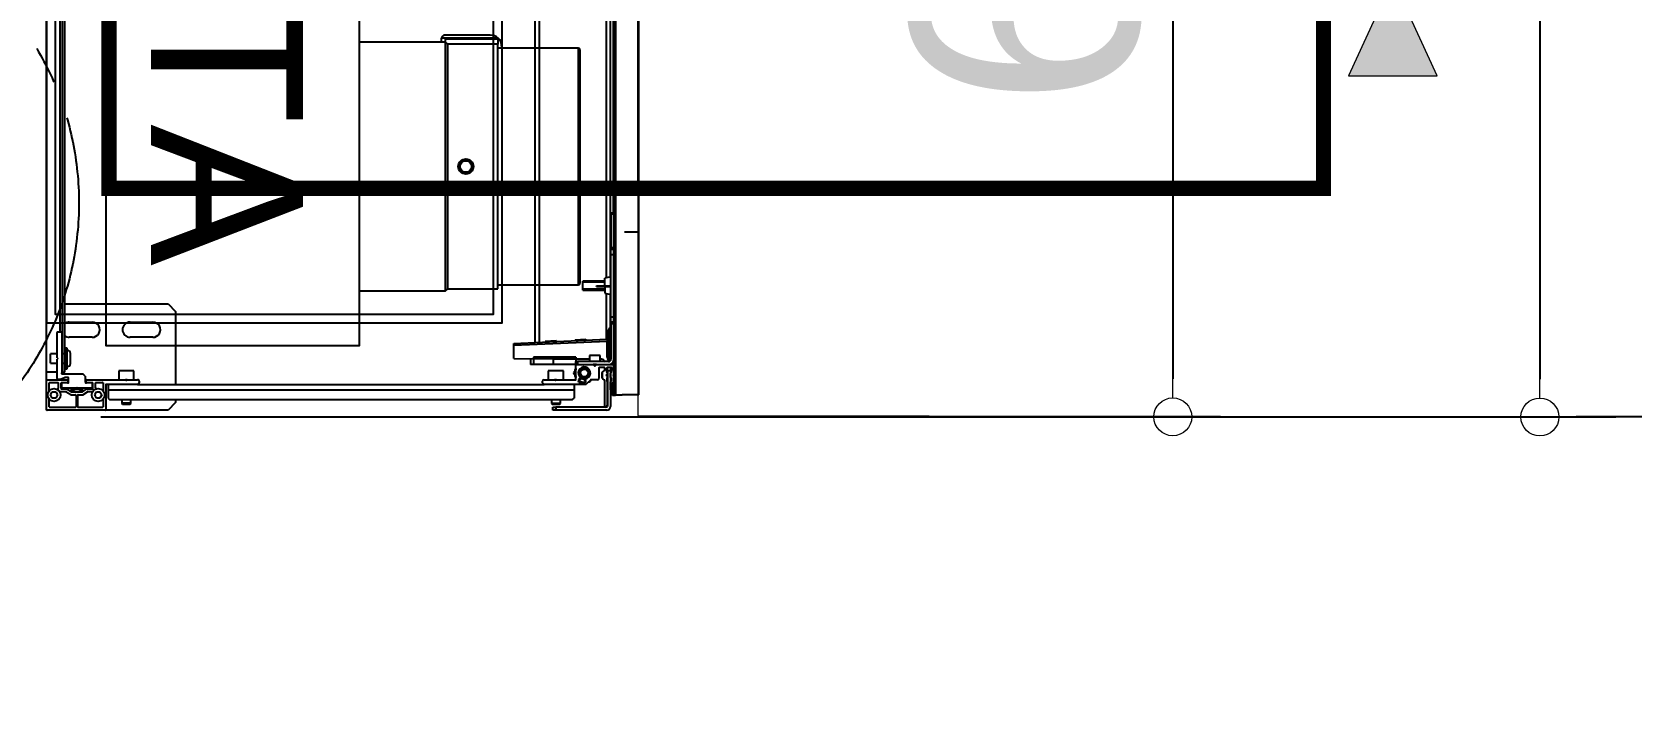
# Model space of a CAD drawing. Header units: millimetres. Extents: x 454430 to 532383, y -370512 to -310890.
# Drawn here: x 491795 to 492849, y -340782 to -340339 of the extents above; entities that cross this region are included whole.
import ezdxf
from ezdxf import colors
from ezdxf.entities.mleader import LeaderData, LeaderLine
from ezdxf.math import Vec2, Vec3

# ---------------------------------------------------------------- set-up
doc = ezdxf.new("R2010")
doc.units = ezdxf.units.MM
for name, pattern in [('prelem_euev', [2, 1.25, -0.25, 0.25, -0.25]), ('prlm_ef', [0.165, 0.1, -0.065]), ('prlm_gaz', [36, 24, -3, 0, -3, 0, -3, 0, -3])]:
    doc.linetypes.add(name, pattern=pattern)
for name, color, linetype, lineweight in [('_GAZELEC-BOITE INCORPO', 36, 'Continuous', 18), ('_GAZELEC-RESERVATION', 1, 'Continuous', 18), ('_GAZELEC-RESERVATION 2', 132, 'Continuous', 18)]:
    doc.layers.add(name, color=color, linetype=linetype, lineweight=lineweight)
for name, color, linetype in [('prlm-CHAUFF', 30, 'Continuous'), ('prlm-EAU-EF', 161, 'Continuous'), ('prlm-EAU-EUEV', 25, 'Continuous'), ('prlm-GAZ', 20, 'Continuous'), ('prlm-MOD', 64, 'Continuous'), ('prlm-VMC', 93, 'Continuous')]:
    doc.layers.add(name, color=color, linetype=linetype)
doc.layers.add('prlm-xpoly', color=7, linetype='Continuous', plot=False)
doc.layers.add('prlm-ZEROPLOT', color=254, linetype='Continuous', plot=False)
doc.styles.add('Arial', font='arial.ttf')
doc.styles.get("Standard").update_dxf_attribs({"font": 'arial.ttf'})
doc.dimstyles.new('200', dxfattribs={"dimtxt": 150, "dimasz": 25, "dimexe": 50, "dimexo": 50, "dimgap": 20, "dimtad": 1, "dimdec": 0, "dimlfac": 0.1, "dimdsep": 46, "dimtxsty": 'Arial', "dimblk1": 'DOTBLANK', "dimblk2": 'DOTBLANK', "dimsah": 1, "dimcen": 25, "dimclrd": 5, "dimclre": 5, "dimadec": 0, "dimazin": 0, "dimtfac": 1, "dimtdec": 0, "dimtmove": 0, "dimatfit": 3, "dimldrblk": 'DOTBLANK', "dimfxl": 50, "dimtolj": 1, "dimtzin": 0, "dimarcsym": 0})

# ---------------------------------------------------------------- blocks, each defined once
blk = doc.blocks.new('C 90.MTI900_Alu_390')
at = {"layer": 'prlm-MOD', "color": 1, "linetype": 'Continuous'}
for p, q in [((-4.475, 0), (-4.472, 0)), ((-4.475, -0.003), (-4.475, 0)), ((-4.472, 0), (-4.278, 0)), ((-4.278, 0), (-4.225, 0)), ((-4.225, 0), (4.225, 0)), ((-4.225, -0.07), (-4.225, 0)), ((-4.475, -0.387), (-4.475, -0.003)), ((-4.457, -0.191), (-4.457, -0.021)), ((-4.454, -0.018), (-4.403, -0.018)), ((-4.395, -0.038), (-4.375, -0.027)), ((-4.395, -0.062), (-4.395, -0.038)), ((-4.375, -0.073), (-4.395, -0.062)), ((-4.375, -0.027), (-4.355, -0.038)), ((-4.355, -0.062), (-4.375, -0.073)), ((-4.355, -0.038), (-4.355, -0.062)), ((-4.353, -0.086), (-4.353, -0.129)), ((-4.347, -0.018), (-4.296, -0.018)), ((-4.335, -0.098), (-4.335, -0.134)), ((-4.298, -0.095), (-4.332, -0.095)), ((-4.296, -0.077), (-4.331, -0.077)), ((-4.33, -0.195), (-4.33, -0.103)), ((-4.327, -0.1), (-4.298, -0.1)), ((-4.295, -0.137), (-4.295, -0.098)), ((-4.293, -0.021), (-4.293, -0.074)), ((-4.275, -0.003), (-4.275, -0.137)), ((-4.27, -0.073), (-4.27, -0.09)), ((-4.27, -0.09), (-4.26, -0.12)), ((-4.267, -0.07), (-4.14, -0.07)), ((-4.235, -0.1), (-4.235, -0.24)), ((-3.963, -0.1), (-4.229, -0.1)), ((-4.225, -0.105), (-4.225, -0.1)), ((-4.225, -0.105), (-4.165, -0.105)), ((-4.225, -0.105), (-4.225, -0.12)), ((-4.165, -0.025), (-4.105, -0.025)), ((-4.165, -0.025), (-4.165, -0.07)), ((-4.165, -0.1), (-4.165, -0.115)), ((-4.135, -0.075), (-4.14, -0.07)), ((-4.13, -0.07), (-4.135, -0.075)), ((-4.13, -0.07), (-3.963, -0.07)), ((-4.105, -0.07), (-4.105, -0.025)), ((-4.105, -0.115), (-4.105, -0.1)), ((-4.105, -0.105), (4.105, -0.105)), ((-3.96, -0.073), (-3.96, -0.097)), ((-3.96, -0.09), (3.96, -0.09)), ((-4.457, -0.369), (-4.457, -0.209)), ((-4.376, -0.194), (-4.454, -0.194)), ((-4.454, -0.206), (-4.376, -0.206)), ((-4.373, -0.16), (-4.373, -0.191)), ((-4.373, -0.209), (-4.373, -0.24)), ((-4.354, -0.13), (-4.372, -0.159)), ((-4.338, -0.16), (-4.355, -0.19)), ((-4.355, -0.166), (-4.355, -0.234)), ((-4.355, -0.21), (-4.338, -0.24)), ((-4.336, -0.136), (-4.354, -0.164)), ((-4.33, -0.168), (-4.342, -0.168)), ((-4.338, -0.24), (-4.338, -0.16)), ((-4.33, -0.16), (-4.338, -0.16)), ((-4.325, -0.2), (-4.33, -0.195)), ((-4.33, -0.205), (-4.325, -0.2)), ((-4.33, -0.297), (-4.33, -0.205)), ((-4.295, -0.137), (-4.295, -0.142)), ((-4.278, -0.14), (-4.292, -0.14)), ((-4.292, -0.145), (-4.263, -0.145)), ((-4.26, -0.142), (-4.26, -0.12)), ((-4.225, -0.12), (-4.17, -0.12)), ((-4.203, -0.12), (-4.203, -0.125)), ((-4.203, -0.125), (-4.067, -0.125)), ((-4.203, -0.125), (-4.203, -0.135)), ((-4.203, -0.135), (-4.067, -0.135)), ((-4.165, -0.115), (-4.175, -0.125)), ((-4.167, -0.158), (-4.102, -0.158)), ((-4.105, -0.115), (-4.165, -0.115)), ((-4.095, -0.125), (-4.105, -0.115)), ((-4.1, -0.12), (4.1, -0.12)), ((-4.067, -0.125), (-4.067, -0.12)), ((-4.067, -0.135), (-4.067, -0.125)), ((-3.995, -0.3), (-3.995, -0.15)), ((-3.895, -0.15), (-3.895, -0.3)), ((-3.775, -0.12), (-3.775, -0.8)), ((-4.373, -0.24), (-4.354, -0.27)), ((-4.354, -0.236), (-4.335, -0.265)), ((-4.353, -0.271), (-4.353, -0.304)), ((-4.33, -0.232), (-4.342, -0.232)), ((-4.338, -0.24), (-4.33, -0.24)), ((-4.335, -0.265), (-4.335, -0.302)), ((-4.332, -0.305), (-4.298, -0.305)), ((-4.298, -0.3), (-4.327, -0.3)), ((-4.295, -0.258), (-4.295, -0.263)), ((-4.295, -0.302), (-4.295, -0.263)), ((-4.25, -0.255), (-4.292, -0.255)), ((-4.292, -0.26), (-4.278, -0.26)), ((-4.275, -0.263), (-4.275, -0.52)), ((-4.25, -0.255), (-4.235, -0.24)), ((-4.475, -0.8), (-4.475, -0.387)), ((-4.308, -0.39), (-4.472, -0.39)), ((-4.403, -0.372), (-4.454, -0.372)), ((-4.395, -0.405), (-4.405, -0.415)), ((-4.405, -0.415), (-4.405, -3.465)), ((-4.395, -0.328), (-4.375, -0.317)), ((-4.395, -0.352), (-4.395, -0.328)), ((-4.375, -0.363), (-4.395, -0.352)), ((-4.34, -0.405), (-4.395, -0.405)), ((-4.375, -0.317), (-4.355, -0.328)), ((-4.355, -0.352), (-4.375, -0.363)), ((-4.355, -0.328), (-4.355, -0.352)), ((-4.296, -0.372), (-4.347, -0.372)), ((-4.305, -0.405), (-4.34, -0.405)), ((-4.34, -0.405), (-4.34, -3.475)), ((-4.328, -0.323), (-4.296, -0.323)), ((-4.305, -0.6), (-4.305, -0.393)), ((-4.293, -0.326), (-4.293, -0.369)), ((-4.43, -0.495), (-4.435, -0.5)), ((-4.435, -0.5), (-4.435, -0.55)), ((-4.43, -0.555), (-4.43, -0.495)), ((-4.405, -0.495), (-4.43, -0.495)), ((-4.275, -0.52), (-4.278, -0.523)), ((-4.215, -0.475), (-4.275, -0.475)), ((-4.275, -0.53), (-4.275, -0.52)), ((-4.215, -0.575), (-4.215, -0.475)), ((-4.435, -0.55), (-4.43, -0.555)), ((-4.43, -0.555), (-4.405, -0.555)), ((-4.305, -0.6), (-4.305, -3.277)), ((-4.285, -0.61), (-4.295, -0.61)), ((-4.278, -0.527), (-4.275, -0.53)), ((-4.275, -0.53), (-4.275, -0.6)), ((-4.275, -0.575), (-4.215, -0.575)), ((-3.995, -0.7), (-3.995, -0.55)), ((-3.895, -0.55), (-3.895, -0.7)), ((-4.425, -0.85), (-4.475, -0.8)), ((-3.775, -0.8), (-3.825, -0.85)), ((-4.405, -0.85), (-4.425, -0.85)), ((-3.825, -0.85), (-4.305, -0.85)), ((-4.135, -3.077), (-4.136, -3.497)), ((-4.135, -3.077), (-4.05, -3.077)), ((-4.022, -3.692), (-4.05, -3.077)), ((-4.05, -3.077), (-4.035, -3.077)), ((-4.035, -3.077), (-4.007, -3.691)), ((-4.175, -3.207), (-4.175, -3.187)), ((-4.135, -3.187), (-4.175, -3.187)), ((-4.175, -3.337), (-4.175, -3.207)), ((-4.125, -3.207), (-4.175, -3.207)), ((-4.125, -3.487), (-4.125, -3.207)), ((-0.277, -3.215), (-4.029, -3.215)), ((-0.277, -3.245), (-4.027, -3.245)), ((-4.475, -3.355), (-4.475, -3.335)), ((-4.475, -3.335), (-4.455, -3.335)), ((-4.475, -3.69), (-4.475, -3.355)), ((-4.455, -3.355), (-4.475, -3.355)), ((-4.455, -3.335), (-4.455, -3.355)), ((-4.455, -3.69), (-4.455, -3.355)), ((-4.43, -3.325), (-4.435, -3.33)), ((-4.435, -3.33), (-4.435, -3.38)), ((-4.43, -3.385), (-4.43, -3.325)), ((-4.405, -3.325), (-4.43, -3.325)), ((-4.305, -3.553), (-4.305, -3.277)), ((-4.295, -3.267), (-4.285, -3.267)), ((-4.276, -3.348), (-4.278, -3.35)), ((-4.278, -3.354), (-4.276, -3.356)), ((-4.275, -3.277), (-4.275, -3.346)), ((-4.215, -3.305), (-4.275, -3.305)), ((-4.275, -3.358), (-4.275, -3.346)), ((-4.275, -3.358), (-4.275, -3.484)), ((-4.215, -3.405), (-4.215, -3.305)), ((-4.175, -3.487), (-4.175, -3.337)), ((-4.14, -3.337), (-4.175, -3.337)), ((-4.14, -3.487), (-4.14, -3.337)), ((-4.021, -3.285), (-4.026, -3.286)), ((-4.022, -3.356), (-4.017, -3.356)), ((-4.021, -3.285), (-4.017, -3.356)), ((-4.435, -3.38), (-4.43, -3.385)), ((-4.43, -3.385), (-4.405, -3.385)), ((-4.405, -3.465), (-4.395, -3.475)), ((-4.34, -3.475), (-4.395, -3.475)), ((-4.305, -3.475), (-4.34, -3.475)), ((-4.275, -3.405), (-4.215, -3.405)), ((-4.24, -3.478), (-4.23, -3.472)), ((-4.23, -3.472), (-4.22, -3.478)), ((-4.277, -3.582), (-4.304, -3.555)), ((-4.291, -3.577), (-4.291, -3.568)), ((-4.281, -3.583), (-4.291, -3.577)), ((-4.29, -3.507), (-4.285, -3.504)), ((-4.29, -3.507), (-4.29, -3.549)), ((-4.274, -3.504), (-4.287, -3.504)), ((-4.287, -3.552), (-4.282, -3.552)), ((-4.279, -3.549), (-4.279, -3.545)), ((-4.276, -3.542), (-4.273, -3.542)), ((-4.272, -3.487), (-4.178, -3.487)), ((-4.271, -3.518), (-4.271, -3.507)), ((-4.266, -3.521), (-4.268, -3.521)), ((-4.195, -3.561), (-4.195, -3.523)), ((-4.175, -3.49), (-4.175, -3.487)), ((-4.175, -3.487), (-4.155, -3.487)), ((-4.175, -3.49), (-4.175, -3.601)), ((-4.155, -3.497), (-4.175, -3.497)), ((-4.14, -3.487), (-4.155, -3.487)), ((-4.155, -3.487), (-4.155, -3.497)), ((-4.155, -3.702), (-4.155, -3.497)), ((-4.115, -3.577), (-4.155, -3.577)), ((-4.125, -3.487), (-4.14, -3.487)), ((-4.14, -3.577), (-4.14, -3.487)), ((-4.136, -3.497), (-4.14, -3.497)), ((-4.115, -3.647), (-4.115, -3.577)), ((-4.012, -3.482), (-4.017, -3.482)), ((-4.013, -3.552), (-4.008, -3.552)), ((-4.012, -3.482), (-4.008, -3.552)), ((-3.685, -3.532), (-3.625, -3.532)), ((-3.685, -3.532), (-3.685, -3.677)), ((-3.679, -3.677), (-3.679, -3.532)), ((-3.631, -3.677), (-3.631, -3.532)), ((-3.625, -3.677), (-3.625, -3.532)), ((-4.455, -3.682), (-4.455, -3.68)), ((-4.452, -3.677), (-4.279, -3.677)), ((-4.277, -3.676), (-4.268, -3.663)), ((-4.276, -3.627), (-4.276, -3.584)), ((-4.198, -3.637), (-4.266, -3.637)), ((-4.263, -3.657), (-4.265, -3.659)), ((-4.225, -3.659), (-4.265, -3.659)), ((-4.265, -3.659), (-4.265, -3.662)), ((-4.265, -3.662), (-4.225, -3.662)), ((-4.227, -3.657), (-4.263, -3.657)), ((-4.261, -3.657), (-4.261, -3.662)), ((-4.247, -3.687), (-4.252, -3.692)), ((-4.238, -3.692), (-4.243, -3.687)), ((-4.229, -3.657), (-4.229, -3.662)), ((-4.225, -3.659), (-4.227, -3.657)), ((-4.225, -3.662), (-4.225, -3.659)), ((-4.222, -3.663), (-4.213, -3.676)), ((-4.211, -3.677), (-4.198, -3.677)), ((-4.195, -3.674), (-4.195, -3.64)), ((-4.176, -3.603), (-4.183, -3.61)), ((-4.183, -3.614), (-4.176, -3.621)), ((-4.175, -3.623), (-4.175, -3.601)), ((-4.175, -3.623), (-4.175, -3.734)), ((-4.155, -3.647), (-4.115, -3.647)), ((-4.14, -3.657), (-4.14, -3.647)), ((-3.707, -3.685), (-4.007, -3.685)), ((-3.705, -3.677), (-3.713, -3.717)), ((-3.66, -3.677), (-3.705, -3.677)), ((-3.66, -3.622), (-3.655, -3.622)), ((-3.66, -3.622), (-3.66, -3.636)), ((-3.66, -3.636), (-3.655, -3.636)), ((-3.66, -3.636), (-3.66, -3.717)), ((-3.655, -3.622), (-3.655, -3.636)), ((-3.655, -3.636), (-3.655, -3.717)), ((-3.655, -3.677), (-3.605, -3.677)), ((-3.597, -3.717), (-3.605, -3.677)), ((-0.26, -3.685), (-3.603, -3.685)), ((-4.215, -3.695), (-4.45, -3.695)), ((-4.215, -3.715), (-4.45, -3.715)), ((-4.285, -3.692), (-4.445, -3.692)), ((-4.378, -3.747), (-4.378, -3.727)), ((-4.378, -3.727), (-4.298, -3.727)), ((-4.375, -3.747), (-4.378, -3.747)), ((-4.375, -3.737), (4.375, -3.737)), ((-4.375, -3.747), (-4.375, -3.737)), ((4.375, -3.747), (-4.375, -3.747)), ((-4.375, -3.747), (-4.375, -3.792)), ((-4.375, -3.902), (-4.375, -3.792)), ((-4.345, -3.724), (-4.345, -3.718)), ((-4.342, -3.715), (-4.288, -3.715)), ((-4.298, -3.727), (-4.342, -3.727)), ((-4.298, -3.727), (-4.298, -3.737)), ((-4.295, -3.734), (-4.295, -3.73)), ((-4.265, -3.69), (-4.283, -3.69)), ((-4.283, -3.72), (-4.265, -3.72)), ((-4.265, -3.716), (-4.269, -3.72)), ((-4.265, -3.69), (-4.265, -3.695)), ((-4.262, -3.716), (-4.265, -3.716)), ((-4.252, -3.692), (-4.262, -3.692)), ((-4.261, -3.69), (-4.261, -3.695)), ((-4.26, -3.715), (-4.231, -3.715)), ((-4.247, -3.732), (-4.252, -3.737)), ((-4.241, -3.734), (-4.249, -3.734)), ((-4.238, -3.737), (-4.243, -3.732)), ((-4.228, -3.692), (-4.238, -3.692)), ((-4.229, -3.69), (-4.229, -3.695)), ((-4.225, -3.716), (-4.229, -3.716)), ((-4.225, -3.69), (-4.198, -3.69)), ((-4.225, -3.695), (-4.225, -3.69)), ((-4.221, -3.72), (-4.225, -3.716)), ((-4.225, -3.72), (-4.215, -3.72)), ((-4.215, -3.715), (-4.215, -3.695)), ((-4.215, -3.695), (-4.195, -3.695)), ((-4.195, -3.715), (-4.215, -3.715)), ((-4.215, -3.72), (-4.215, -3.722)), ((-4.212, -3.725), (-4.198, -3.725)), ((-4.195, -3.722), (-4.195, -3.693)), ((-4.175, -3.737), (-4.175, -3.734)), ((-4.165, -3.737), (-4.165, -3.726)), ((-3.907, -3.717), (-4.14, -3.717)), ((-4.135, -3.717), (-4.135, -3.712)), ((-4.105, -3.712), (-4.135, -3.712)), ((-4.125, -3.692), (-4.022, -3.692)), ((-4.125, -3.702), (-4.125, -3.692)), ((-4.125, -3.702), (-4.105, -3.702)), ((-4.105, -3.702), (-3.965, -3.702)), ((-4.105, -3.702), (-4.105, -3.712)), ((-4.105, -3.712), (-4.105, -3.717)), ((-3.965, -3.712), (-4.105, -3.712)), ((-4.007, -3.691), (-4.022, -3.692)), ((-4.022, -3.692), (-4.022, -3.692)), ((-4.007, -3.691), (-4.007, -3.692)), ((-3.965, -3.702), (-3.945, -3.702)), ((-3.965, -3.702), (-3.965, -3.712)), ((-3.965, -3.717), (-3.965, -3.712)), ((-3.935, -3.712), (-3.965, -3.712)), ((-3.935, -3.712), (-3.935, -3.717)), ((-3.935, -3.715), (-3.713, -3.715)), ((-3.907, -3.737), (-3.907, -3.717)), ((-3.907, -3.717), (-3.893, -3.717)), ((-3.893, -3.717), (-3.86, -3.717)), ((-3.893, -3.717), (-3.893, -3.737)), ((-3.86, -3.717), (-3.45, -3.717)), ((-3.86, -3.717), (-3.86, -3.737)), ((-3.597, -3.715), (-0.25, -3.715)), ((-3.45, -3.717), (-3.45, -3.737)), ((-3.45, -3.717), (-3.417, -3.717)), ((-3.417, -3.737), (-3.417, -3.717)), ((-3.417, -3.717), (-3.403, -3.717)), ((-3.185, -3.717), (-3.403, -3.717)), ((-3.403, -3.717), (-3.403, -3.737)), ((-3.185, -3.717), (-3.175, -3.717)), ((-3.185, -3.737), (-3.185, -3.717)), ((-3.175, -3.717), (-3.175, -3.737)), ((-3.175, -3.735), (-0.243, -3.735)), ((-4.375, -3.902), (4.375, -3.902))]:
    blk.add_line(p, q, dxfattribs=at)
at = {"layer": 'prlm-MOD', "color": 1, "ltscale": 50}
blk.add_lwpolyline([(-3.3, -3.806), (-3.3, -3.902)], dxfattribs=at)
at = {"layer": 'prlm-MOD', "color": 1, "linetype": 'Continuous'}
for centre, radius in [((-4.375, -0.05), 0.0425), ((-4.375, -0.34), 0.0425), ((-4.23, -3.542), 0.035), ((-4.23, -3.542), 0.03), ((-4.23, -3.542), 0.025)]:
    blk.add_circle(centre, radius, dxfattribs=at)
for centre, radius, start, end in [((-4.472, -0.003), 0.003, 90, 180), ((-4.278, -0.003), 0.003, 0, 90), ((-4.454, -0.021), 0.003, 90, 180), ((-4.403, -0.021), 0.003, 84.5182, 90), ((-4.347, -0.021), 0.003, 90, 95.4817), ((-4.331, -0.067), 0.01, 213.6525, 270), ((-4.332, -0.098), 0.003, 90, 180), ((-4.327, -0.103), 0.003, 90, 180), ((-4.298, -0.098), 0.003, 0, 90), ((-4.298, -0.103), 0.003, 0, 90), ((-4.296, -0.021), 0.003, 0, 90), ((-4.296, -0.074), 0.003, 270, 0), ((-4.267, -0.073), 0.003, 90, 180), ((-4.267, -0.09), 0.003, 180, 198.4349), ((-4.232, -0.1), 0.003, 0, 180), ((-3.963, -0.073), 0.003, 0, 90), ((-3.963, -0.097), 0.003, 270, 0), ((-4.454, -0.191), 0.003, 180, 270), ((-4.454, -0.209), 0.003, 90, 180), ((-4.376, -0.191), 0.003, 270, 0), ((-4.376, -0.209), 0.003, 0, 90), ((-4.37, -0.16), 0.003, 146.3099, 180), ((-4.352, -0.166), 0.003, 146.3099, 180), ((-4.356, -0.129), 0.003, 326.3099, 0), ((-4.338, -0.134), 0.003, 326.3099, 0), ((-4.292, -0.137), 0.003, 180, 270), ((-4.292, -0.142), 0.003, 180, 270), ((-4.278, -0.137), 0.003, 270, 0), ((-4.263, -0.142), 0.003, 270, 0), ((-4.263, -0.12), 0.003, 0, 18.4349), ((-4.167, -0.138), 0.02, 171.3731, 270), ((-4.167, -0.133), 0.02, 185.7392, 187.1808), ((-4.102, -0.138), 0.02, 270, 8.6269), ((-4.102, -0.133), 0.02, 352.8192, 354.2608), ((-3.945, -0.15), 0.05, 143.1301, 180), ((-3.945, -0.15), 0.05, 0, 36.8699), ((-4.352, -0.234), 0.003, 180, 213.6901), ((-4.356, -0.271), 0.003, 0, 33.6901), ((-4.332, -0.302), 0.003, 180, 270), ((-4.327, -0.297), 0.003, 180, 270), ((-4.298, -0.297), 0.003, 270, 0), ((-4.298, -0.302), 0.003, 270, 0), ((-4.292, -0.258), 0.003, 90, 180), ((-4.292, -0.263), 0.003, 90, 180), ((-4.278, -0.263), 0.003, 0, 90), ((-3.945, -0.3), 0.05, 180, 0), ((-4.472, -0.387), 0.003, 180, 270), ((-4.454, -0.369), 0.003, 180, 270), ((-4.403, -0.369), 0.003, 270, 275.4818), ((-4.347, -0.369), 0.003, 264.5182, 270), ((-4.328, -0.333), 0.01, 90, 133.851), ((-4.308, -0.393), 0.003, 0, 90), ((-4.296, -0.326), 0.003, 0, 90), ((-4.296, -0.369), 0.003, 270, 0), ((-4.276, -0.525), 0.003, 135, 225), ((-3.945, -0.55), 0.05, 0, 180), ((-4.295, -0.6), 0.01, 180, 270), ((-4.285, -0.6), 0.01, 270, 0), ((-3.945, -0.7), 0.05, 180, 0), ((-4.295, -3.277), 0.01, 90, 180), ((-4.285, -3.277), 0.01, 0, 90), ((-4.276, -3.352), 0.003, 135, 225), ((-4.278, -3.346), 0.003, 315, 0), ((-4.278, -3.358), 0.003, 0, 45), ((-4.23, -3.542), 0.065, 57.7958, 122.2042), ((-4.302, -3.553), 0.003, 180, 225), ((-4.287, -3.507), 0.003, 90, 180), ((-4.23, -3.542), 0.06, 140.7035, 188.509), ((-4.23, -3.542), 0.065, 144.2242, 157.3801), ((-4.287, -3.549), 0.003, 180, 270), ((-4.23, -3.542), 0.065, 206.162, 224.9525), ((-4.282, -3.549), 0.003, 270, 0), ((-4.276, -3.545), 0.003, 90, 180), ((-4.279, -3.584), 0.003, 0, 45), ((-4.272, -3.484), 0.003, 180, 270), ((-4.274, -3.507), 0.003, 0, 90), ((-4.273, -3.545), 0.003, 4.0006, 90), ((-4.268, -3.518), 0.003, 180, 270), ((-4.23, -3.542), 0.04, 184.0006, 146.0728), ((-4.23, -3.542), 0.04, 146.0728, 184.0006), ((-4.266, -3.518), 0.003, 270, 326.0728), ((-4.23, -3.542), 0.06, 66.4435, 113.5565), ((-4.178, -3.49), 0.003, 0, 90), ((-4.452, -3.68), 0.003, 90, 180), ((-4.445, -3.682), 0.01, 180, 270), ((-4.279, -3.674), 0.003, 270, 325.008), ((-4.266, -3.627), 0.01, 180, 270), ((-4.265, -3.665), 0.003, 90, 145.008), ((-4.245, -3.689), 0.003, 45, 135), ((-4.225, -3.665), 0.003, 34.992, 90), ((-4.211, -3.674), 0.003, 214.992, 270), ((-4.198, -3.64), 0.003, 0, 90), ((-4.198, -3.674), 0.003, 270, 0), ((-4.181, -3.612), 0.003, 135, 225), ((-4.178, -3.601), 0.003, 315, 0), ((-4.178, -3.623), 0.003, 0, 45), ((-4.115, -3.71), 0.05, 129.8841, 142.9139), ((-4.16, -3.657), 0.02, 309.8841, 0), ((-4.45, -3.69), 0.025, 180, 270), ((-4.45, -3.69), 0.005, 180, 270), ((-4.342, -3.718), 0.003, 90, 180), ((-4.342, -3.724), 0.003, 180, 270), ((-4.298, -3.73), 0.003, 0, 90), ((-4.292, -3.734), 0.003, 180, 270), ((-4.288, -3.718), 0.003, 9.5941, 90), ((-4.283, -3.717), 0.003, 189.5941, 270), ((-4.283, -3.693), 0.003, 90, 160.5288), ((-4.265, -3.693), 0.003, 19.4712, 90), ((-4.275, -3.715), 0.01, 353.9388, 0), ((-4.265, -3.717), 0.003, 270, 350.4059), ((-4.26, -3.718), 0.003, 90, 170.4059), ((-4.245, -3.734), 0.003, 45, 135), ((-4.231, -3.718), 0.003, 9.5941, 90), ((-4.225, -3.693), 0.003, 90, 160.5288), ((-4.225, -3.717), 0.003, 189.5941, 270), ((-4.215, -3.715), 0.01, 180, 186.0612), ((-4.212, -3.722), 0.003, 180, 270), ((-4.198, -3.693), 0.003, 0, 90), ((-4.198, -3.722), 0.003, 270, 0), ((-4.178, -3.734), 0.003, 270, 0), ((-4.14, -3.702), 0.035, 180, 270), ((-4.14, -3.702), 0.015, 180, 270), ((-4.125, -3.712), 0.02, 90, 192.412), ((-4.125, -3.712), 0.01, 90, 180), ((-3.997, -3.692), 0.01, 182.6026, 270), ((-3.945, -3.712), 0.01, 0, 90)]:
    blk.add_arc(centre, radius, start, end, dxfattribs=at)
for centre, major_axis, ratio, start_param, end_param in [((-3.997, -3.692), (0.025, 0), 0.4, 3.187016, 4.712389), ((-4.022, -3.693), (0.015, 0.0007), 0.045361, 0, 1.568734)]:
    blk.add_ellipse(centre, major_axis=major_axis, ratio=ratio, start_param=start_param, end_param=end_param, dxfattribs=at)
blk = doc.blocks.new('xi.bep')
at = {"layer": 'prlm-VMC', "linetype": 'ByBlock', "lineweight": 5}
h = blk.add_hatch(color=0, dxfattribs=at)
h.paths.add_polyline_path([(0, 2.74), (2.92, 9.1), (-2.92, 9.1)])
h.paths.add_polyline_path([(9.1, -2.92), (9.1, 2.92), (2.74, 0)])
h.paths.add_polyline_path([(2.92, -9.1), (0, -2.74), (-2.92, -9.1)])
h.paths.add_polyline_path([(-9.1, -2.92), (-2.74, 0), (-9.1, 2.92)])
at = {"layer": 'prlm-VMC', "color": 0, "linetype": 'ByBlock', "lineweight": 5, "flags": 128}
for points in [[(2.92, 9.1), (-2.92, 9.1), (0, 2.74)], [(-9.1, -2.92), (-9.1, 2.92), (-2.74, 0)], [(9.1, 2.92), (9.1, -2.92), (2.74, 0)], [(-2.92, -9.1), (2.92, -9.1), (0, -2.74)]]:
    blk.add_lwpolyline(points, close=True, dxfattribs=at)
blk = doc.blocks.new('xi.vp200')
at = {"layer": 'prlm-EAU-EUEV', "lineweight": 5}
h = blk.add_hatch(color=0, dxfattribs=at)
h.paths.add_polyline_path([(10, 0, 1), (-10, 0, 1)])
h.paths.add_polyline_path([(9, 0, 1), (-9, 0, 1)], flags=16)
at = {"layer": 'prlm-EAU-EUEV', "color": 0, "lineweight": 5}
for radius in [10, 9]:
    blk.add_circle((0, 0), radius, dxfattribs=at)
at = {"layer": 'prlm-ZEROPLOT', "linetype": 'prelem_euev', "ltscale": 10}
blk.add_circle((0, 0), 20, dxfattribs=at)
blk = doc.blocks.new('xi.uta-yzen-d')
at = {"layer": 'prlm-CHAUFF', "ltscale": 50}
for p, q in [((20.9, 35.02), (36.5, 35.02)), ((20.9, 35.02), (20.9, 29.72)), ((21, 35.12), (36.4, 35.12)), ((36.5, 29.72), (36.5, 35.02)), ((20.24, 29.72), (20.65, 29.72)), ((20.24, 29.72), (20.24, 26.02)), ((20.3, 29.72), (20.3, 26.27)), ((20.32, 29.72), (20.32, 26.27)), ((36.75, 29.72), (20.65, 29.72)), ((20.65, 29.72), (20.65, 26.42)), ((20.75, 29.97), (20.9, 29.97)), ((36.75, 26.42), (36.75, 29.72)), ((20.05, 29.22), (20.05, 26.22)), ((20.3, 28.42), (20.32, 28.42)), ((20.32, 28.07), (20.3, 28.07)), ((20.3, 27.69), (20.32, 27.69)), ((20.32, 27.34), (20.3, 27.34)), ((20.3, 27.29), (20.32, 27.29)), ((20.32, 27.19), (20.3, 27.19)), ((20.65, 26.42), (20.5, 26.27)), ((36.75, 26.42), (20.65, 26.42)), ((36.9, 26.27), (36.75, 26.42)), ((20.5, 26.02), (20.25, 26.02)), ((20.32, 26.27), (20.3, 26.27)), ((20.5, 26.27), (20.32, 26.27)), ((36.9, 26.27), (20.5, 26.27)), ((20.5, 26.27), (20.5, 20.62)), ((36.9, 20.62), (36.9, 26.27))]:
    blk.add_line(p, q, dxfattribs=at)
for points in [[(0, 30), (0, 0), (39, 0), (39, 30)], [(0.57, 29.43), (0.57, 0.57), (38.43, 0.57), (38.43, 29.43)], [(-40.5, 20.62), (-40.5, 3.9), (40.5, 3.9), (40.5, 20.62)]]:
    blk.add_lwpolyline(points, close=True, dxfattribs=at)
for radius in [0.5, 0.48, 0.38]:
    blk.add_circle((28.7, 27.62), radius, dxfattribs=at)
for centre, radius, start, end in [((21, 35.02), 0.1, 90, 180), ((36.4, 35.02), 0.1, 0, 90), ((20.83, 29.24), 0.776, 138.5248, 181.7675), ((20.75, 29.27), 0.7, 90, 136.2731), ((20.25, 26.22), 0.2, 180, 268.3239), ((20.25, 26.22), 0.2, 268.3239, 270)]:
    blk.add_arc(centre, radius, start, end, dxfattribs=at)
for centre, major_axis, ratio, start_param, end_param in [((20.75, 28.96), (-0.45, 0), 0.974723, 5.983927, 6.283185), ((20.75, 28.6), (-0.45, 0), 0.974723, 5.983927, 6.283185), ((21.55, 28.6), (-1.25, 0), 0.146694, 0, 0.179125)]:
    blk.add_ellipse(centre, major_axis=major_axis, ratio=ratio, start_param=start_param, end_param=end_param, dxfattribs=at)
blk.add_open_spline([(20.32, 29.39), (20.31, 29.38), (20.31, 29.37), (20.3, 29.32), (20.3, 29.29), (20.3, 29.27)], degree=3, knots=[0.8185803, 0.8185803, 0.8185803, 0.8185803, 0.875, 0.875, 1, 1, 1, 1], dxfattribs=at)
at = {"layer": 'prlm-CHAUFF', "ltscale": 50, "insert": (7.3, 16.89), "char_height": 10, "width": 139.7925, "attachment_point": 1}
blk.add_mtext('UTA', dxfattribs=at)
blk = doc.blocks.new('_DOTBLANK')
at = {"color": 0, "linetype": 'ByBlock'}
blk.add_line((-0.5, 0), (-1, 0), dxfattribs=at)
blk.add_circle((0, 0), 0.5, dxfattribs=at)
blk = doc.blocks.new('*D231')
at = {"layer": '_GAZELEC-BOITE INCORPO', "color": 5, "lineweight": -2, "transparency": 16777216}
for p, q in [((492809.8, -337688.4), (494150.4, -337688.4)), ((494100.4, -337713.4), (494100.4, -340567.5)), ((492812, -340592.5), (494150.4, -340592.5))]:
    blk.add_line(p, q, dxfattribs=at)
at = {"layer": '_GAZELEC-BOITE INCORPO', "color": 5, "lineweight": -2, "transparency": 16777216, "xscale": 25, "yscale": 25, "zscale": 25}
for p, rotation in [((494100.4, -337688.4), 90), ((494100.4, -340592.5), 270)]:
    blk.add_blockref('_DOTBLANK', p, dxfattribs=dict(at, rotation=rotation))
at = {"layer": '_GAZELEC-BOITE INCORPO', "color": 0, "transparency": 16777216, "insert": (494003.8, -339140.5), "char_height": 150, "attachment_point": 5, "rotation": 90, "style": 'Arial'}
blk.add_mtext('\\A1;290', dxfattribs=at)
blk = doc.blocks.new('*D232')
at = {"layer": '_GAZELEC-BOITE INCORPO', "color": 5, "lineweight": -2, "transparency": 16777216}
for p, q in [((492138.4, -339952), (492596.2, -339952)), ((492546.2, -339977), (492546.2, -340567.7)), ((492138.5, -340592.7), (492596.2, -340592.7))]:
    blk.add_line(p, q, dxfattribs=at)
at = {"layer": '_GAZELEC-BOITE INCORPO', "color": 5, "lineweight": -2, "transparency": 16777216, "xscale": 25, "yscale": 25, "zscale": 25}
for p, rotation in [((492546.2, -339952), 90), ((492546.2, -340592.7), 270)]:
    blk.add_blockref('_DOTBLANK', p, dxfattribs=dict(at, rotation=rotation))
at = {"layer": '_GAZELEC-BOITE INCORPO', "color": 0, "transparency": 16777216, "insert": (492449.6, -340272.4), "char_height": 150, "attachment_point": 5, "rotation": 90, "style": 'Arial'}
blk.add_mtext('\\A1;64', dxfattribs=at)
blk = doc.blocks.new('*D234')
at = {"layer": '_GAZELEC-BOITE INCORPO', "color": 5, "lineweight": -2, "transparency": 16777216}
for p, q in [((491826.2, -339548.7), (492838, -339548.7)), ((492788, -339573.7), (492788, -340567.8)), ((491840.2, -340592.8), (492838, -340592.8))]:
    blk.add_line(p, q, dxfattribs=at)
at = {"layer": '_GAZELEC-BOITE INCORPO', "color": 5, "lineweight": -2, "transparency": 16777216, "xscale": 25, "yscale": 25, "zscale": 25}
for p, rotation in [((492788, -339548.7), 90), ((492788, -340592.8), 270)]:
    blk.add_blockref('_DOTBLANK', p, dxfattribs=dict(at, rotation=rotation))
at = {"layer": '_GAZELEC-BOITE INCORPO', "color": 0, "transparency": 16777216, "insert": (492691.4, -340070.7), "char_height": 150, "attachment_point": 5, "rotation": 90, "style": 'Arial'}
blk.add_mtext('\\A1;104', dxfattribs=at)

msp = doc.modelspace()

# ---------------------------------------------------------------- linework, layer by layer
at = {"layer": '_GAZELEC-RESERVATION 2', "const_width": 10}
msp.add_lwpolyline([(491845.5, -339642.2), (492645.5, -339642.2), (492645.5, -340442.2), (491845.5, -340442.2), (491845.5, -339642.2), (491845.5, -339642.2), (491845.5, -339642.2), (491845.5, -340442.2), (492645.5, -340442.2), (492645.5, -339642.2), (491845.5, -339642.2)], dxfattribs=at)
at = {"layer": 'prlm-EAU-EF', "linetype": 'prlm_ef'}
for points in [[(491981.4, -339883.6), (492435.5, -339864.8), (493192.5, -339755.5), (494525.3, -339585.4), (497311, -340402.8), (498108, -341272.5), (498236.1, -341948.5)], [(485147.3, -340512.2), (485184.5, -340719), (485366.5, -341088.6), (485632.9, -341322.2), (486036, -341380.1), (489177.3, -341380.1), (491778.5, -341380.1), (493057.5, -341380.1), (493115.5, -341380.1), (493537.7, -341300), (493789, -341146.1), (494052.6, -340807), (494069.9, -340539), (494012.9, -340300.2), (493794.9, -340082.2), (493483.8, -339953.1), (493152.5, -339912.4), (492739.7, -339912.4), (492281.3, -339916.6), (492014.4, -339916.6)], [(485122.9, -340510.5), (485151.1, -340728), (485320.6, -341127.4), (485798.4, -341467.4), (486068.4, -341519.3), (486546.2, -341519.3), (489611.5, -341519.3), (492013.9, -341492.2), (492109.6, -341492.2), (492636.6, -341563.7), (493016.3, -341720.8), (493274.8, -341979.3), (493401, -342329.8), (493401, -342675.9), (493157.4, -343122.9), (492730.3, -343386.4), (492494.2, -343472.2), (492011.4, -343486.2), (491648.9, -343405.7), (491433.8, -343256.5), (491332.7, -343056.7), (491276.2, -342634.5)]]:
    msp.add_spline(points, degree=3, dxfattribs=at)
at = {"layer": 'prlm-GAZ', "linetype": 'prlm_gaz', "ltscale": 0.8}
for points in [[(483721.8, -340516.1), (483749.7, -340719.2), (483875.3, -341133.6), (484126.9, -341344.5), (484594.4, -341480.8), (485153.3, -341480.8), (485945.4, -341436.5), (486646.9, -341436.5), (488972.9, -341436.5), (490453.6, -341436.5), (492824.8, -341436.5), (492868.7, -341436.5), (493546.8, -341359.3), (494121.4, -340784.7), (494044.8, -340229.4), (493220.6, -339867.4), (492406.7, -339891.7), (491999.6, -339891.7)], [(483697.2, -340518.1), (483709.2, -340682), (483814.6, -341174.4), (484515.2, -341563), (485201, -341563), (485823.7, -341563), (489822.5, -341563), (490670.1, -341563), (492313.8, -341563), (492916.2, -341730.6), (493308.7, -342342.9), (493240, -342866.8), (492532.3, -343382.1), (491693.7, -343368.1), (491432.8, -343208.7), (491343.9, -343046.8), (491288.2, -342785.9), (491282.4, -342642.4)]]:
    msp.add_spline(points, degree=3, dxfattribs=at)
at = {"layer": 'prlm-xpoly', "lineweight": 0}
msp.add_lwpolyline([(492193.3, -339691.9), (492193.8, -340591.9), (493536.9, -340593.4), (493537.2, -339691.9)], close=True, dxfattribs=at)

# ---------------------------------------------------------------- block references
at = {"layer": 'prlm-CHAUFF', "xscale": 10, "yscale": 10, "zscale": 10, "rotation": 269.9998846602496}
msp.add_blockref('xi.uta-yzen-d', (491804.4, -340140.8), dxfattribs=at)
at = {"layer": 'prlm-EAU-EUEV', "xscale": 10, "yscale": 10, "zscale": 10}
msp.add_blockref('xi.vp200', (491625.7, -340451.8), dxfattribs=at)
at = {"layer": 'prlm-MOD', "xscale": 99.99999999999957, "yscale": 99.99999999999957, "zscale": 99.99999999999957, "rotation": 89.9998846602447}
msp.add_blockref('C 90.MTI900_Alu_390', (491804.4, -340140.8), dxfattribs=at)
at = {"layer": 'prlm-VMC', "xscale": 10, "yscale": 10, "zscale": 10}
msp.add_blockref('xi.bep', (492691.1, -340277.1), dxfattribs=at)

# ---------------------------------------------------------------- dimensions: what is measured, and where the dimension line sits
at = {"layer": '_GAZELEC-BOITE INCORPO'}
for base, p1, p2, picture, middle in [((494100.4, -340592.5), (492759.8, -337688.4), (492762, -340592.5), '*D231', (494003.8, -339140.5)), ((492788, -340592.8), (491776.2, -339548.7), (491790.2, -340592.8), '*D234', (492691.4, -340070.7)), ((492546.2, -340592.7), (492088.4, -339952), (492088.5, -340592.7), '*D232', (492449.6, -340272.4))]:
    dim = msp.add_linear_dim(base=base, p1=p1, p2=p2, angle=90, dimstyle='200', dxfattribs=at)
    dim.commit()
    dim.dimension.update_dxf_attribs({"geometry": picture, "text_midpoint": middle})

# ---------------------------------------------------------------- leaders
at = {"layer": '_GAZELEC-RESERVATION', "color": 6}
ml = msp.add_multileader_mtext('Standard', dxfattribs=at)
ml.set_content('résa n°29\\P150x150 en dalle haute', color=6)
ml.set_leader_properties()
ml.build(insert=Vec2(0, 0))
ml.multileader.update_dxf_attribs({"has_text_frame": 1, "arrow_head_size": 80, "scale": 20})
ctx = ml.context
ctx.base_point, ctx.scale, ctx.char_height, ctx.arrow_head_size, ctx.landing_gap_size, ctx.plane_origin = Vec3(489720.6, -340121.1), 20, 80, 80, 40, Vec3(484170.3, -339922.7)
notes = []
notes.append((ctx, [(0, (1, 1, 0), (491035.7, -340121.1), (-1, 0), 89.8, [(0, [(491582.7, -340427.4)], 0, [])])]))
ctx.mtext.insert, ctx.mtext.width, ctx.mtext.flow_direction = Vec3(489760.6, -340080.4), 1568.85, 5
ml = msp.add_multileader_mtext('Standard', dxfattribs=at)
ml.set_content('résa n°35\\P200x200 en dalle haute', color=6)
ml.set_leader_properties()
ml.build(insert=Vec2(0, 0))
ml.multileader.update_dxf_attribs({"has_text_frame": 1, "arrow_head_size": 80, "scale": 20})
ctx = ml.context
ctx.base_point, ctx.scale, ctx.char_height, ctx.arrow_head_size, ctx.landing_gap_size, ctx.plane_origin = Vec3(484118.5, -340736.3), 20, 80, 80, 40, Vec3(478568.2, -340537.9)
notes.append((ctx, [(1, (1, 1, 0), (484028.7, -340736.3), (1, 0), 89.8, [(0, [(483334.2, -340523.3)], 0, [])])]))
ctx.mtext.insert, ctx.mtext.width, ctx.mtext.flow_direction = Vec3(484158.5, -340695.6), 1568.85, 5
for ctx, leaders in notes:
    for number, flags, end, landing, length, lines in leaders:
        leader = LeaderData()
        leader.index, (leader.has_last_leader_line, leader.has_dogleg_vector, leader.attachment_direction) = number, flags
        leader.last_leader_point, leader.dogleg_vector, leader.dogleg_length = Vec3(end), Vec3(landing), length
        for number, points, colour, breaks in lines:
            line = LeaderLine()
            line.index, line.vertices, line.color, line.breaks = number, Vec3.list(points), colors.encode_raw_color(colour), breaks
            leader.lines.append(line)
        ctx.leaders.append(leader)

doc.saveas('drawing.dxf')
